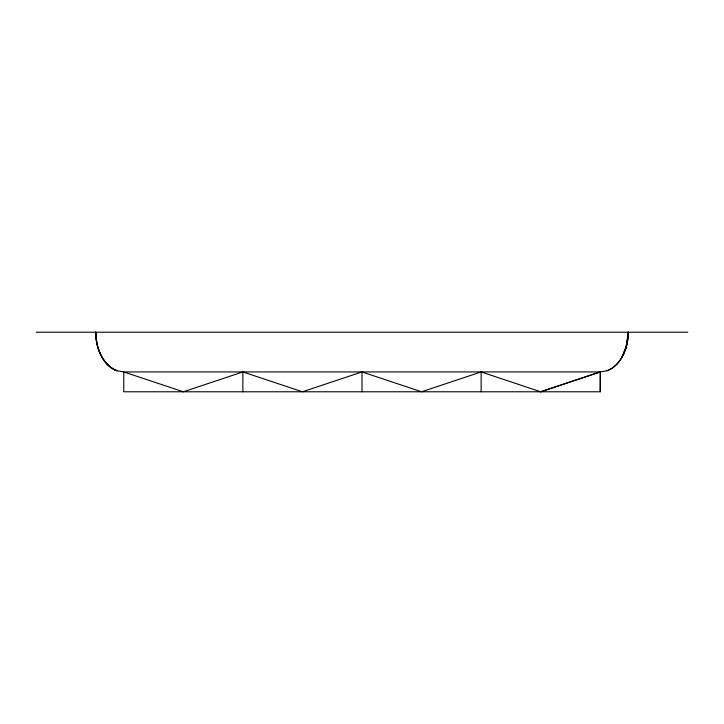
<?xml version="1.0" encoding="UTF-8"?>
<svg xmlns="http://www.w3.org/2000/svg" width="724" height="724" viewBox="0 0 724 724"><rect width="100%" height="100%" fill="white"/><g stroke="black" fill="none" stroke-linecap="round" stroke-linejoin="round"><path stroke-width="1.09" d="M95.758 332.216A39.711 28.073 -90 0 0 117.044 370.742A39.702 28.037 90 0 1 95.794 332.216A39.702 28.073 90 0 0 117.044 370.751L123.759 371.928L123.759 391.784L600.241 391.784L600.296 371.928L606.965 370.751A39.702 28.073 90 0 0 628.242 332.216A39.702 28.073 90 0 1 606.965 370.751M600.241 391.784L600.332 371.928L123.759 371.928L183.317 391.784L242.875 371.928L302.442 391.784L362 371.928L421.558 391.784L481.125 371.928L540.683 391.784L600.332 371.928M628.07 335.275L626.133 347.04L621.789 357.439L626.133 347.04L628.278 332.216M540.683 391.784L600.16 371.928M36.2 332.216L687.8 332.216M481.125 371.928L481.125 391.784M362 371.928L362 391.784M242.875 371.928L242.875 391.784"/></g></svg>
